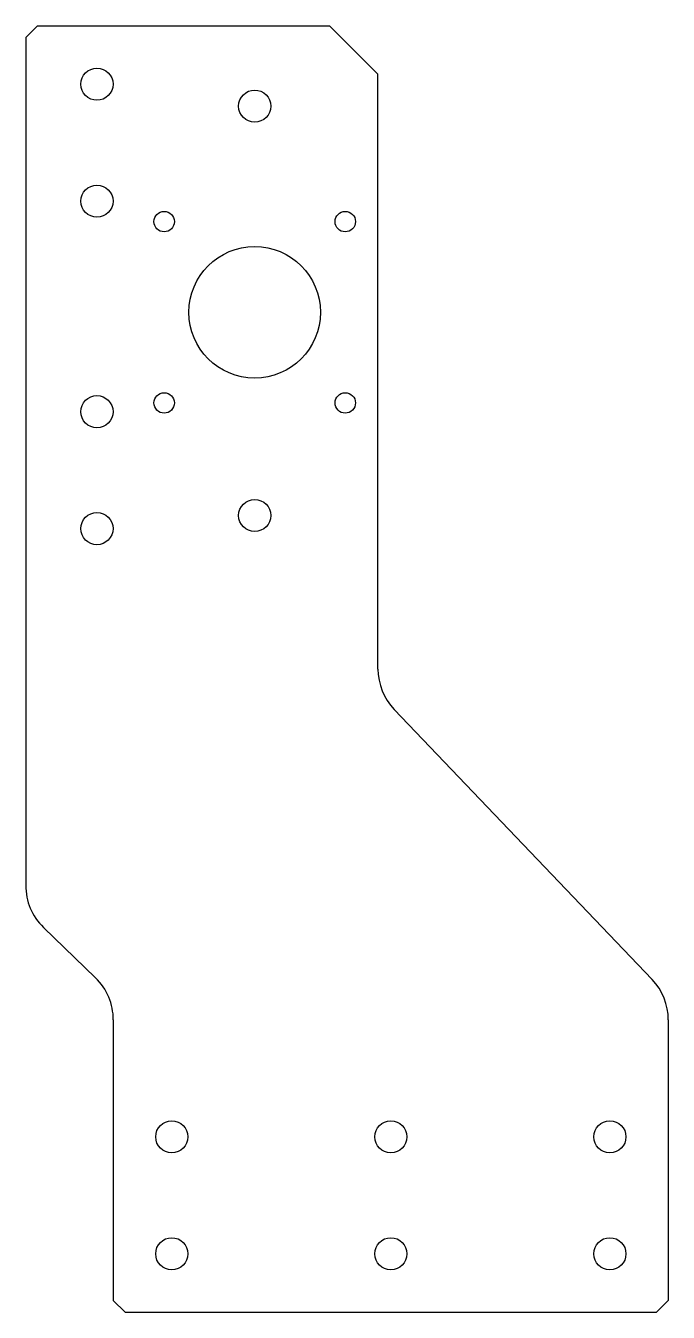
# Model space of a CAD drawing. Header units: millimetres. Extents: x 0 to 110, y 0 to 220.
import ezdxf

# ---------------------------------------------------------------- set-up
doc = ezdxf.new("R2010")
doc.units = ezdxf.units.MM
doc.header["$MEASUREMENT"] = 0
doc.layers.add('Sketch', color=7, linetype='CONTINUOUS')

msp = doc.modelspace()

# ---------------------------------------------------------------- linework, layer by layer
at = {"layer": 'Sketch'}
for p, q in [((0, 218), (2, 220)), ((0, 218), (0, 73)), ((2, 220), (52, 220)), ((52, 220), (60.3, 211.7)), ((60.3, 110), (60.3, 211.7)), ((107.23, 56.91), (63.07, 103.09)), ((3.04, 65.82), (11.96, 57.18)), ((15, 50), (15, 2)), ((110, 50), (110, 2)), ((17, 0), (15, 2)), ((17, 0), (108, 0)), ((110, 2), (108, 0))]:
    msp.add_line(p, q, dxfattribs=at)
for centre, radius in [((12.2, 210), 2.75), ((39.2, 206.25), 2.75), ((12.2, 190), 2.75), ((23.7, 186.5), 1.75), ((54.7, 186.5), 1.75), ((39.2, 171), 11.25), ((12.2, 154), 2.75), ((23.7, 155.5), 1.75), ((54.7, 155.5), 1.75), ((39.2, 136.25), 2.75), ((12.2, 134), 2.75), ((25, 30), 2.75), ((62.5, 30), 2.75), ((100, 30), 2.75), ((25, 10), 2.75), ((62.5, 10), 2.75), ((100, 10), 2.75)]:
    msp.add_circle(centre, radius, dxfattribs=at)
for centre, start, end in [((70.3, 110), 180, -136.2828), ((10, 73), 180, -134.0837), ((5, 50), 0, 45.9163), ((100, 50), 0, 43.7172)]:
    msp.add_arc(centre, 10, start, end, dxfattribs=at)

doc.saveas('drawing.dxf')
